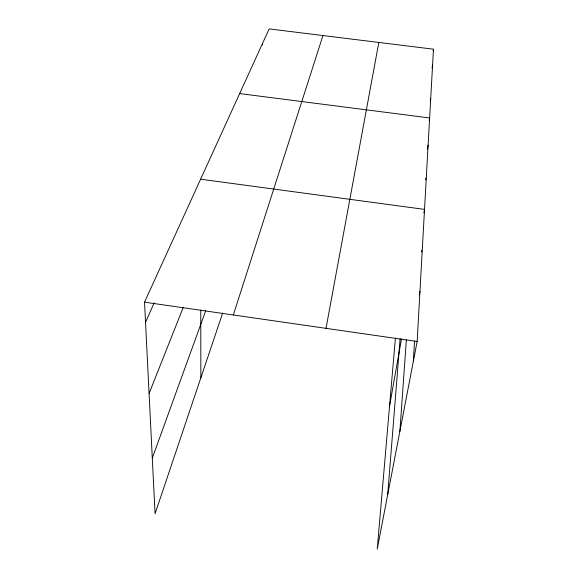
<?xml version="1.0" encoding="UTF-8"?>
<svg xmlns="http://www.w3.org/2000/svg" width="578" height="578" viewBox="0 0 578 578"><rect width="100%" height="100%" fill="white"/><g stroke="black" fill="none" stroke-linecap="round" stroke-linejoin="round"><path stroke-width="0.87" d="M262.491 45.091L262.564 43.372M395.424 337.986L377.232 549.1L417.15 341.482L433.471 49.188L269.16 28.9L144.529 302.171L155.063 513.712L222.66 313.074M413.328 361.358L414.549 340.933M399.875 431.333L406.37 339.719M387.694 494.667L400.106 338.773M433.182 50.958L433.471 49.188M432.048 67.987L432.619 64.548M430.27 101.36L430.704 98.802M429.187 120.585L429.635 117.963L239.66 93.585M427.38 149.427L428.117 145.143M425.654 179.852L425.964 178.082M389.565 405.937L401.493 338.896M423.912 212.863L424.527 209.388L200.609 179.202M421.608 252.008L421.918 250.296M326.014 328.34L378.828 42.44M419.296 294.888L419.953 291.37M233.331 314.974L322.965 35.54M152.289 458.108L205.71 310.733M149.073 393.531L183.233 307.417M145.533 322.358L154.145 302.858M144.529 302.171L417.15 341.482M200.768 309.967L200.848 377.81"/></g></svg>
